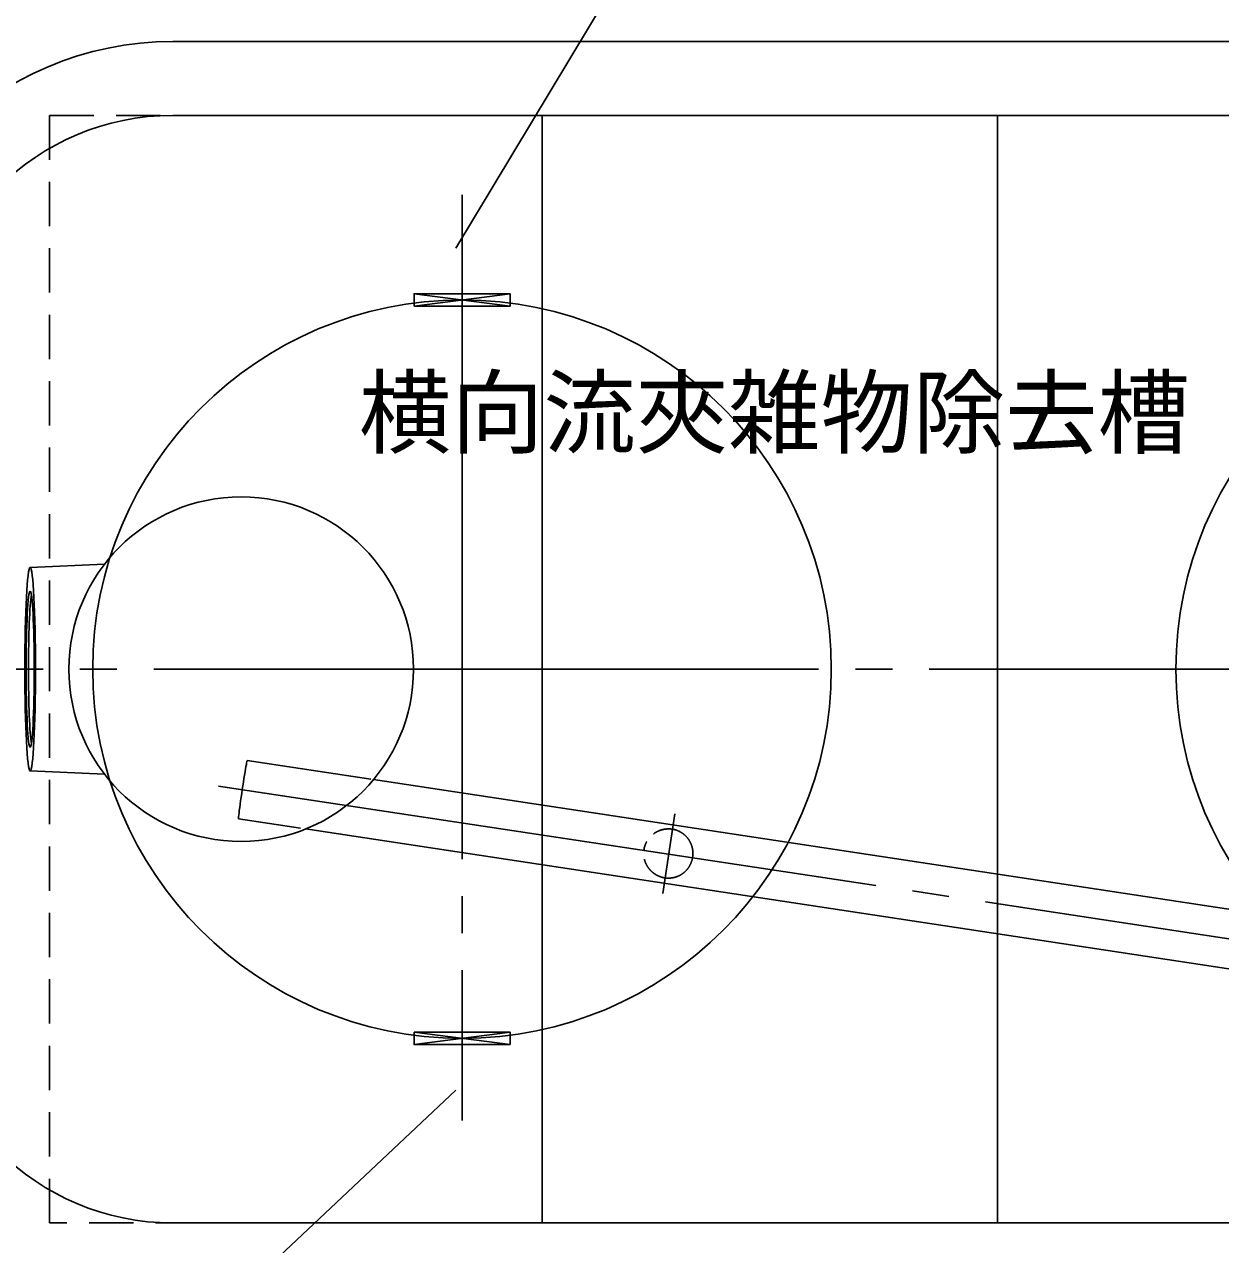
# Model space of a CAD drawing. Units: millimetres, scale not verified. Extents: x -8093 to 8093, y -5792 to 5792.
# Drawn here: x -6043 to -5071, y 631 to 1622 of the extents above; entities that cross this region are included whole.
import ezdxf
from ezdxf.enums import TextEntityAlignment as Align

# ---------------------------------------------------------------- set-up
doc = ezdxf.new("R2010")
doc.units = ezdxf.units.MM
doc.header["$LTSCALE"] = 30
doc.linetypes.add('DASHED1', pattern=[1.8, 1.2, -0.6])
doc.linetypes.add('LONG_CHAIN', pattern=[21, 18, -1, 1, -1])
doc.layers.add('0-1_00クル-フ-0躯体', color=3, linetype='Continuous', lineweight=25)
doc.layers.add('0-2_00クル-フ-1機器', color=2, linetype='Continuous', lineweight=25)
doc.styles.add('ＭＳ ゴシック', font='')
doc.styles.get('ＭＳ ゴシック').set_extended_font_data('MS Gothic')

msp = doc.modelspace()

# ---------------------------------------------------------------- linework, layer by layer
at = {"layer": '0-1_00クル-フ-0躯体', "color": 4}
msp.add_line((-5521.33, 1725.73), (-5692.72, 1440.5), dxfattribs=at)
at = {"layer": '0-1_00クル-フ-0躯体'}
for p, q in [((-5922.72, 1608.46), (-4542.72, 1608.46)), ((-4542.72, 1548.46), (-5922.72, 1548.46)), ((-5622.72, 648.46), (-5622.72, 1548.46)), ((-5252.72, 648.46), (-5252.72, 1548.46)), ((-5726.72, 1403.46), (-5648.72, 1393.46)), ((-5648.72, 1403.46), (-5726.72, 1393.46)), ((-5648.72, 1393.46), (-5648.72, 1403.46)), ((-5726.72, 1393.46), (-5648.72, 1393.46)), ((-6038.54, 1181.15), (-5978.13, 1183.76)), ((-5862.22, 1024.23), (-5761.88, 1009.19)), ((-6038.54, 1015.78), (-5978.13, 1013.17)), ((-5759.56, 1008.84), (-4933.49, 883.53)), ((-5869.33, 976.76), (-5818.82, 969.19)), ((-5814.84, 968.59), (-4933.49, 835)), ((-5726.72, 803.46), (-5648.72, 803.46)), ((-5726.72, 793.46), (-5648.72, 803.46)), ((-5648.72, 793.46), (-5726.72, 803.46)), ((-5648.72, 803.46), (-5648.72, 793.46)), ((-5922.72, 648.46), (-4542.72, 648.46))]:
    msp.add_line(p, q, dxfattribs=at)
at = {"layer": '0-1_00クル-フ-0躯体', "linetype": 'LONG_CHAIN'}
for p, q in [((-5687.72, 1483.95), (-5687.72, 731.66)), ((-4138.11, 1098.46), (-6273.61, 1098.46)), ((-5885.42, 1003.44), (-4674.42, 820.43)), ((-5524.49, 916.3), (-5514.8, 980.93))]:
    msp.add_line(p, q, dxfattribs=at)
at = {"layer": '0-1_00クル-フ-0躯体'}
for points in [[(-5726.72, 1393.46), (-5726.72, 1403.46), (-5648.72, 1403.46)], [(-5525.57, 967.88), (-5525.83, 967.81), (-5526.07, 967.73), (-5526.3, 967.67), (-5526.51, 967.6), (-5526.71, 967.54), (-5526.91, 967.47), (-5527.1, 967.4), (-5527.29, 967.32), (-5527.49, 967.24), (-5527.71, 967.14), (-5527.94, 967.04), (-5528.18, 966.93), (-5528.44, 966.82), (-5528.69, 966.7), (-5528.94, 966.58), (-5529.19, 966.45), (-5529.43, 966.34), (-5529.65, 966.22), (-5529.86, 966.12), (-5530.05, 966.02), (-5530.23, 965.92), (-5530.4, 965.81), (-5530.57, 965.71), (-5530.74, 965.6), (-5530.92, 965.49), (-5531.1, 965.36), (-5531.3, 965.23), (-5531.51, 965.08), (-5531.72, 964.93), (-5531.94, 964.77), (-5532.15, 964.61)], [(-5532.08, 964.62), (-5531.87, 964.78), (-5531.65, 964.94), (-5531.44, 965.09), (-5531.23, 965.24), (-5531.03, 965.37), (-5530.84, 965.5), (-5530.66, 965.61), (-5530.49, 965.72), (-5530.32, 965.82), (-5530.15, 965.92), (-5529.97, 966.03), (-5529.77, 966.13), (-5529.57, 966.24), (-5529.34, 966.35), (-5529.1, 966.47), (-5528.85, 966.59), (-5528.6, 966.71), (-5528.34, 966.83), (-5528.09, 966.94), (-5527.85, 967.05), (-5527.61, 967.15), (-5527.4, 967.24), (-5527.2, 967.32), (-5527, 967.4), (-5526.81, 967.47), (-5526.62, 967.54), (-5526.42, 967.6), (-5526.21, 967.67), (-5525.99, 967.73), (-5525.74, 967.8), (-5525.48, 967.87), (-5525.21, 967.94), (-5524.94, 968.02), (-5524.67, 968.08), (-5524.39, 968.15), (-5524.13, 968.21), (-5523.89, 968.27), (-5523.66, 968.32), (-5523.44, 968.36)], [(-5516.99, 968.44), (-5517.22, 968.48), (-5517.32, 968.49), (-5517.43, 968.51), (-5517.56, 968.52), (-5517.71, 968.54), (-5517.86, 968.57), (-5518.03, 968.59), (-5518.19, 968.61), (-5518.37, 968.62), (-5518.54, 968.64), (-5518.71, 968.65), (-5518.89, 968.66), (-5519.08, 968.67), (-5519.28, 968.67), (-5519.49, 968.68), (-5519.71, 968.68), (-5519.96, 968.67), (-5520.22, 968.66), (-5520.5, 968.65), (-5520.79, 968.64), (-5521.08, 968.63), (-5521.37, 968.61), (-5521.66, 968.59), (-5521.94, 968.57), (-5522.2, 968.55), (-5522.44, 968.53), (-5522.66, 968.5), (-5522.87, 968.48), (-5523.08, 968.45), (-5523.29, 968.41), (-5523.5, 968.37), (-5523.72, 968.33), (-5523.95, 968.28), (-5524.2, 968.22), (-5524.46, 968.16), (-5524.74, 968.09), (-5525.02, 968.02), (-5525.3, 967.95), (-5525.57, 967.88)], [(-5523.44, 968.36), (-5523.24, 968.4), (-5523.04, 968.43), (-5522.83, 968.46), (-5522.62, 968.49), (-5522.4, 968.51), (-5522.17, 968.53), (-5521.91, 968.56), (-5521.64, 968.58), (-5521.36, 968.6), (-5521.07, 968.61), (-5520.78, 968.63), (-5520.5, 968.64), (-5520.22, 968.65), (-5519.96, 968.66), (-5519.72, 968.67), (-5519.5, 968.67), (-5519.29, 968.67), (-5519.09, 968.66), (-5518.91, 968.66), (-5518.73, 968.65), (-5518.55, 968.63), (-5518.38, 968.62), (-5518.2, 968.6), (-5518.03, 968.58), (-5517.86, 968.56), (-5517.7, 968.54), (-5517.55, 968.52), (-5517.41, 968.5), (-5517.29, 968.49), (-5516.95, 968.43)], [(-5515.96, 968.28), (-5516.12, 968.31), (-5516.28, 968.33), (-5516.42, 968.35), (-5516.55, 968.38), (-5516.67, 968.39), (-5516.99, 968.44)], [(-5507.76, 964.5), (-5507.92, 964.62), (-5508.08, 964.74), (-5508.25, 964.86), (-5508.43, 964.99), (-5508.62, 965.12), (-5508.83, 965.26), (-5509.05, 965.4), (-5509.29, 965.55), (-5509.53, 965.7), (-5509.77, 965.85), (-5510, 965.99), (-5510.23, 966.13), (-5510.45, 966.26), (-5510.66, 966.37), (-5510.85, 966.48), (-5511.04, 966.57), (-5511.22, 966.67), (-5511.41, 966.76), (-5511.6, 966.84), (-5511.8, 966.93), (-5512.02, 967.02), (-5512.26, 967.12), (-5512.52, 967.22), (-5512.78, 967.32), (-5513.05, 967.42), (-5513.33, 967.52), (-5513.6, 967.62), (-5513.86, 967.71), (-5514.1, 967.79), (-5514.33, 967.87), (-5514.55, 967.94), (-5514.75, 968), (-5514.94, 968.05), (-5515.12, 968.1), (-5515.29, 968.14), (-5515.46, 968.18), (-5515.63, 968.21), (-5515.8, 968.25), (-5515.96, 968.28)], [(-5502.12, 957.41), (-5502.24, 957.66), (-5502.36, 957.9), (-5502.47, 958.13), (-5502.59, 958.35), (-5502.69, 958.55), (-5502.79, 958.74), (-5502.89, 958.91), (-5502.99, 959.08), (-5503.09, 959.25), (-5503.19, 959.41), (-5503.31, 959.58), (-5503.43, 959.77), (-5503.57, 959.96), (-5503.71, 960.16), (-5503.86, 960.37), (-5504.01, 960.59), (-5504.17, 960.8), (-5504.32, 961.01), (-5504.47, 961.21), (-5504.62, 961.39), (-5504.76, 961.57), (-5504.89, 961.73), (-5505.01, 961.88), (-5505.14, 962.03), (-5505.27, 962.17), (-5505.41, 962.32), (-5505.56, 962.47), (-5505.72, 962.64), (-5505.89, 962.81), (-5506.08, 962.99), (-5506.28, 963.18), (-5506.48, 963.37), (-5506.68, 963.56), (-5506.88, 963.74), (-5507.08, 963.92), (-5507.26, 964.08), (-5507.44, 964.23), (-5507.6, 964.37), (-5507.76, 964.5)], [(-5537.73, 958.23), (-5537.85, 958.02), (-5537.96, 957.82), (-5538.06, 957.63), (-5538.15, 957.44), (-5538.24, 957.25), (-5538.34, 957.05), (-5538.43, 956.84), (-5538.52, 956.62), (-5538.62, 956.37), (-5538.72, 956.11), (-5538.82, 955.84), (-5538.93, 955.56), (-5539.03, 955.29), (-5539.13, 955.01), (-5539.22, 954.75), (-5539.3, 954.5), (-5539.38, 954.26), (-5539.45, 954.05), (-5539.51, 953.84), (-5539.56, 953.63), (-5539.61, 953.43), (-5539.66, 953.21), (-5539.7, 952.99), (-5539.75, 952.75), (-5539.8, 952.5), (-5539.84, 952.23), (-5539.89, 951.94), (-5539.93, 951.66), (-5539.97, 951.37), (-5540.01, 951.08)], [(-5539.98, 951.07), (-5539.94, 951.36), (-5539.89, 951.65), (-5539.85, 951.94), (-5539.8, 952.23), (-5539.75, 952.5), (-5539.71, 952.76), (-5539.66, 953), (-5539.61, 953.23), (-5539.57, 953.44), (-5539.52, 953.65), (-5539.46, 953.86), (-5539.4, 954.07), (-5539.33, 954.29), (-5539.25, 954.53), (-5539.17, 954.78), (-5539.08, 955.04), (-5538.98, 955.32), (-5538.87, 955.6), (-5538.77, 955.88), (-5538.66, 956.15), (-5538.56, 956.41), (-5538.46, 956.66), (-5538.37, 956.88), (-5538.27, 957.09), (-5538.18, 957.29), (-5538.09, 957.49), (-5537.99, 957.67), (-5537.89, 957.87), (-5537.78, 958.07), (-5537.66, 958.28)], [(-5500.16, 947.94), (-5500.15, 948.16), (-5500.15, 948.39), (-5500.15, 948.63), (-5500.16, 948.89), (-5500.17, 949.17), (-5500.18, 949.46), (-5500.19, 949.76), (-5500.21, 950.05), (-5500.23, 950.34), (-5500.25, 950.62), (-5500.27, 950.88), (-5500.29, 951.13), (-5500.31, 951.35), (-5500.34, 951.57), (-5500.37, 951.78), (-5500.4, 951.99), (-5500.44, 952.2), (-5500.48, 952.42), (-5500.53, 952.66), (-5500.59, 952.91), (-5500.65, 953.18), (-5500.72, 953.46), (-5500.79, 953.74), (-5500.86, 954.02), (-5500.94, 954.29), (-5501.01, 954.56), (-5501.08, 954.8), (-5501.15, 955.03), (-5501.22, 955.24), (-5501.28, 955.44), (-5501.35, 955.64), (-5501.42, 955.83), (-5501.5, 956.02), (-5501.58, 956.23), (-5501.68, 956.44), (-5501.78, 956.67), (-5501.88, 956.91), (-5502, 957.16), (-5502.12, 957.41)], [(-5537.23, 938.42), (-5537.34, 938.59), (-5537.44, 938.77), (-5537.55, 938.97), (-5537.66, 939.19), (-5537.78, 939.42), (-5537.91, 939.67), (-5538.03, 939.91), (-5538.16, 940.16), (-5538.27, 940.41), (-5538.39, 940.65), (-5538.49, 940.88), (-5538.59, 941.09), (-5538.68, 941.29), (-5538.76, 941.48), (-5538.83, 941.67), (-5538.91, 941.87), (-5538.97, 942.07), (-5539.04, 942.28), (-5539.12, 942.51), (-5539.19, 942.76), (-5539.27, 943.02), (-5539.35, 943.3), (-5539.42, 943.58), (-5539.5, 943.86), (-5539.57, 944.14)], [(-5539.55, 943.92), (-5539.48, 943.64), (-5539.4, 943.36), (-5539.33, 943.08), (-5539.25, 942.82), (-5539.18, 942.57), (-5539.11, 942.34), (-5539.04, 942.13), (-5538.97, 941.93), (-5538.9, 941.73), (-5538.82, 941.54), (-5538.74, 941.35), (-5538.65, 941.15), (-5538.56, 940.93), (-5538.45, 940.7), (-5538.34, 940.46), (-5538.22, 940.21), (-5538.1, 939.96), (-5537.97, 939.71), (-5537.85, 939.47), (-5537.73, 939.23), (-5537.61, 939.01), (-5537.5, 938.81), (-5537.4, 938.63), (-5537.3, 938.45), (-5537.19, 938.28), (-5537.09, 938.12), (-5536.98, 937.95), (-5536.86, 937.78), (-5536.74, 937.6), (-5536.6, 937.4), (-5536.45, 937.2), (-5536.29, 936.99), (-5536.13, 936.77), (-5535.97, 936.56), (-5535.81, 936.35), (-5535.66, 936.15), (-5535.51, 935.96), (-5535.37, 935.79), (-5535.23, 935.63)], [(-5502.83, 938.69), (-5502.69, 938.92), (-5502.56, 939.15), (-5502.44, 939.36), (-5502.33, 939.56), (-5502.24, 939.75), (-5502.14, 939.94), (-5502.05, 940.13), (-5501.96, 940.33), (-5501.87, 940.54), (-5501.78, 940.77), (-5501.69, 941.01), (-5501.59, 941.27), (-5501.48, 941.54), (-5501.38, 941.82), (-5501.28, 942.1), (-5501.19, 942.37), (-5501.1, 942.64), (-5501.01, 942.89), (-5500.94, 943.12), (-5500.87, 943.34), (-5500.81, 943.55), (-5500.76, 943.75), (-5500.71, 943.96), (-5500.66, 944.17), (-5500.62, 944.39), (-5500.57, 944.63), (-5500.53, 944.89), (-5500.48, 945.16), (-5500.44, 945.44), (-5500.39, 945.73), (-5500.35, 946.02), (-5500.31, 946.3), (-5500.27, 946.57), (-5500.24, 946.83), (-5500.22, 947.07), (-5500.19, 947.3), (-5500.18, 947.52), (-5500.16, 947.73), (-5500.16, 947.94)], [(-5530.87, 931.91), (-5531.1, 932.06), (-5531.31, 932.2), (-5531.51, 932.32), (-5531.69, 932.45), (-5531.86, 932.57), (-5532.03, 932.69), (-5532.19, 932.81), (-5532.35, 932.94), (-5532.52, 933.08), (-5532.7, 933.23), (-5532.89, 933.39), (-5533.09, 933.57), (-5533.3, 933.75), (-5533.51, 933.94), (-5533.72, 934.13), (-5533.92, 934.32), (-5534.11, 934.5), (-5534.3, 934.68), (-5534.46, 934.84), (-5534.62, 935), (-5534.76, 935.14), (-5534.9, 935.29), (-5535.03, 935.44), (-5535.16, 935.59), (-5535.3, 935.76), (-5535.44, 935.93), (-5535.59, 936.12), (-5535.75, 936.32), (-5535.91, 936.53), (-5536.07, 936.74), (-5536.23, 936.96), (-5536.39, 937.17), (-5536.54, 937.37), (-5536.67, 937.57), (-5536.8, 937.75), (-5536.92, 937.92), (-5537.03, 938.09), (-5537.13, 938.25), (-5537.23, 938.42)], [(-5535.23, 935.63), (-5535.1, 935.47), (-5534.97, 935.32), (-5534.83, 935.18), (-5534.69, 935.03), (-5534.54, 934.88), (-5534.38, 934.71), (-5534.2, 934.54), (-5534, 934.36), (-5533.8, 934.17), (-5533.59, 933.98), (-5533.38, 933.79), (-5533.18, 933.61), (-5532.98, 933.43), (-5532.79, 933.26), (-5532.61, 933.11), (-5532.44, 932.97), (-5532.28, 932.84), (-5532.11, 932.72), (-5531.95, 932.6), (-5531.78, 932.48), (-5531.6, 932.35), (-5531.4, 932.22), (-5531.18, 932.08), (-5530.95, 931.94), (-5530.71, 931.79), (-5530.47, 931.64), (-5530.23, 931.49), (-5529.98, 931.34), (-5529.75, 931.21), (-5529.53, 931.08), (-5529.32, 930.96), (-5529.12, 930.86), (-5528.93, 930.76), (-5528.74, 930.66), (-5528.56, 930.57), (-5528.36, 930.49), (-5528.15, 930.4), (-5527.93, 930.3), (-5527.69, 930.21)], [(-5509.21, 931.87), (-5509.03, 931.99), (-5508.83, 932.13), (-5508.63, 932.28), (-5508.42, 932.43), (-5508.21, 932.59), (-5508, 932.74), (-5507.79, 932.9), (-5507.6, 933.06), (-5507.41, 933.2), (-5507.24, 933.34), (-5507.08, 933.47), (-5506.93, 933.6), (-5506.79, 933.73), (-5506.65, 933.86), (-5506.5, 933.99), (-5506.35, 934.14), (-5506.19, 934.3), (-5506.02, 934.48), (-5505.84, 934.67), (-5505.65, 934.87), (-5505.47, 935.07), (-5505.28, 935.28), (-5505.1, 935.48), (-5504.92, 935.68), (-5504.76, 935.87), (-5504.61, 936.04), (-5504.47, 936.21), (-5504.34, 936.37), (-5504.21, 936.54), (-5504.09, 936.7), (-5503.97, 936.87), (-5503.84, 937.06), (-5503.71, 937.26), (-5503.57, 937.47), (-5503.42, 937.7), (-5503.27, 937.94), (-5503.12, 938.19), (-5502.97, 938.44), (-5502.83, 938.69)], [(-5522.88, 928.88), (-5523.12, 928.91), (-5523.22, 928.93), (-5523.34, 928.95), (-5523.48, 928.97), (-5523.63, 928.99), (-5523.79, 929.02), (-5523.95, 929.05), (-5524.13, 929.08), (-5524.3, 929.12), (-5524.47, 929.15), (-5524.64, 929.19), (-5524.81, 929.24), (-5524.99, 929.29), (-5525.18, 929.34), (-5525.38, 929.4), (-5525.6, 929.47), (-5525.82, 929.54), (-5526.07, 929.63), (-5526.33, 929.72), (-5526.6, 929.81), (-5526.87, 929.91), (-5527.14, 930.01), (-5527.4, 930.12), (-5527.66, 930.21), (-5527.9, 930.31), (-5528.12, 930.4), (-5528.32, 930.49), (-5528.51, 930.57), (-5528.7, 930.66), (-5528.88, 930.75), (-5529.06, 930.85), (-5529.26, 930.95), (-5529.46, 931.07), (-5529.68, 931.2), (-5529.91, 931.33), (-5530.15, 931.47), (-5530.4, 931.62), (-5530.64, 931.77), (-5530.87, 931.91)], [(-5527.69, 930.21), (-5527.43, 930.11), (-5527.16, 930), (-5526.88, 929.9), (-5526.61, 929.8), (-5526.34, 929.71), (-5526.07, 929.61), (-5525.82, 929.53), (-5525.59, 929.46), (-5525.37, 929.39), (-5525.16, 929.33), (-5524.95, 929.27), (-5524.75, 929.22), (-5524.53, 929.17), (-5524.3, 929.12), (-5524.06, 929.08), (-5523.79, 929.03), (-5523.51, 928.98), (-5523.22, 928.93), (-5522.92, 928.89), (-5522.62, 928.85), (-5522.33, 928.81), (-5522.05, 928.77), (-5521.78, 928.74), (-5521.53, 928.71), (-5521.3, 928.69), (-5521.08, 928.67), (-5520.87, 928.66), (-5520.66, 928.65), (-5520.44, 928.65), (-5520.21, 928.65), (-5519.97, 928.65), (-5519.71, 928.66), (-5519.44, 928.67), (-5519.15, 928.68), (-5518.86, 928.7), (-5518.57, 928.72), (-5518.29, 928.74), (-5518.01, 928.76), (-5517.75, 928.78)], [(-5517.75, 928.78), (-5517.52, 928.8), (-5517.3, 928.83), (-5517.09, 928.85), (-5516.88, 928.88), (-5516.68, 928.92), (-5516.47, 928.96), (-5516.26, 929), (-5516.03, 929.05), (-5515.78, 929.11), (-5515.52, 929.17), (-5515.25, 929.24), (-5514.98, 929.31), (-5514.71, 929.39), (-5514.44, 929.46), (-5514.18, 929.53), (-5513.94, 929.6), (-5513.72, 929.67), (-5513.51, 929.74), (-5513.32, 929.81), (-5513.13, 929.87), (-5512.94, 929.95), (-5512.75, 930.02), (-5512.55, 930.11), (-5512.34, 930.2), (-5512.11, 930.3), (-5511.88, 930.41), (-5511.63, 930.53), (-5511.38, 930.65), (-5511.13, 930.77), (-5510.89, 930.89), (-5510.66, 931.01), (-5510.44, 931.13), (-5510.24, 931.23), (-5510.05, 931.34), (-5509.88, 931.44), (-5509.71, 931.54), (-5509.54, 931.64), (-5509.38, 931.75), (-5509.21, 931.87)], [(-5726.72, 803.46), (-5726.72, 793.46), (-5648.72, 793.46)]]:
    msp.add_lwpolyline(points, dxfattribs=at)
at = {"layer": '0-1_00クル-フ-0躯体', "color": 4}
msp.add_lwpolyline([(-5692.72, 756.42), (-6002.21, 464.89), (-6270.41, 464.89)], dxfattribs=at)
at = {"layer": '0-1_00クル-フ-0躯体'}
for centre, radius in [((-5687.72, 1098.46), 300), ((-4807.72, 1098.46), 300), ((-5867.11, 1098.46), 140)]:
    msp.add_circle(centre, radius, dxfattribs=at)
for centre, radius, start, end in [((-5922.72, 1348.46), 260, 90, 180), ((-5922.72, 1348.46), 200, 90, 180), ((-5922.72, 848.46), 260, 180, 270), ((-5922.72, 848.46), 200, 180, 270)]:
    msp.add_arc(centre, radius, start, end, dxfattribs=at)
for centre, major_axis in [((-6038.53, 1098.46), (0, 82.69)), ((-6038.54, 1098.46), (0, 63.5))]:
    msp.add_ellipse(centre, major_axis=major_axis, ratio=0.052408, dxfattribs=at)
for centre, major_axis, ratio, start_param, end_param in [((-6036.54, 1098.46), (0, -63.5), 0.052408, 3.447232, 5.977546), ((-5865.78, 1000.49), (3.56, 23.73), 0.019197, 6.283185, 9.424778)]:
    msp.add_ellipse(centre, major_axis=major_axis, ratio=ratio, start_param=start_param, end_param=end_param, dxfattribs=at)
at = {"layer": '0-2_00クル-フ-1機器', "linetype": 'DASHED1'}
msp.add_lwpolyline([(-6022.72, 648.46), (-6022.72, 1548.46), (-4442.72, 1548.46), (-4442.72, 648.46)], close=True, dxfattribs=at)

# ---------------------------------------------------------------- texts
at = {"layer": '0-1_00クル-フ-0躯体', "color": 4, "style": 'ＭＳ ゴシック'}
msp.add_text('横向流夾雑物除去槽', height=54.99, dxfattribs=at).set_placement((-5771.52, 1263.09), align=Align.BOTTOM_LEFT)

doc.saveas('drawing.dxf')
